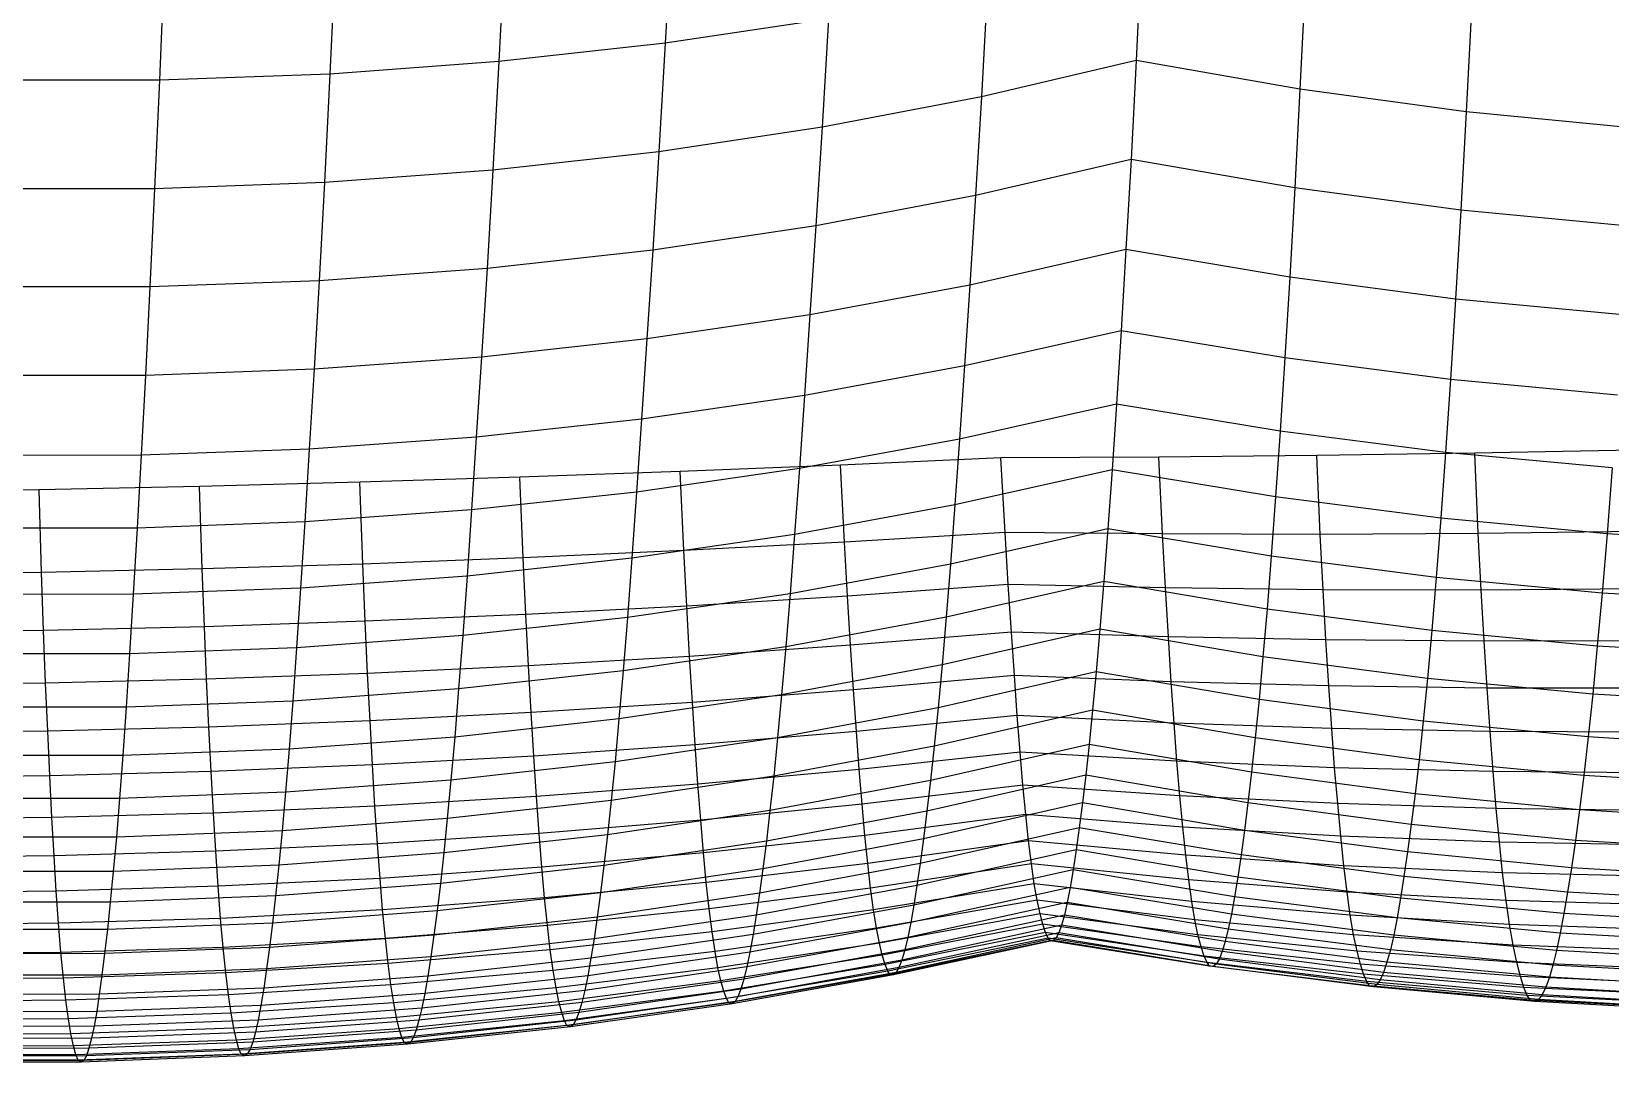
# Model space of a CAD drawing. Extents: x -429 to 429, y -1 to 209.
# Drawn here: x 37.22 to 57.63, y -0.92 to 12.41 of the extents above; entities that cross this region are included whole.
import ezdxf

# ---------------------------------------------------------------- set-up
doc = ezdxf.new("R2010")
doc.units = 0

msp = doc.modelspace()

# ---------------------------------------------------------------- linework, layer by layer
at = {"layer": 'default', "color": 5, "linetype": 'CONTINUOUS'}
for p, q in [((45.494, 13.786, -14.936), (45.411, 12.257, -13.945)), ((43.338, 13.549, -15.445), (43.259, 12.019, -14.43)), ((38.934, 13.312, -16.039), (38.871, 11.78, -15.004)), ((41.148, 13.391, -15.813), (41.075, 11.859, -14.784)), ((51.568, 13.43, -11.727), (51.5, 12.033, -10.869)), ((51.568, 13.43, -11.727), (51.5, 12.033, -10.869)), ((49.576, 12.964, -12.59), (49.499, 11.564, -11.688)), ((53.685, 13.063, -12.208), (53.617, 11.664, -11.306)), ((55.84, 12.772, -12.558), (55.768, 11.372, -11.619)), ((47.52, 12.572, -13.331), (45.411, 12.257, -13.945)), ((47.52, 12.572, -13.331), (47.439, 11.171, -12.391)), ((45.411, 12.257, -13.945), (43.259, 12.019, -14.43)), ((45.411, 12.257, -13.945), (45.33, 10.854, -12.976)), ((41.075, 11.859, -14.784), (38.871, 11.78, -15.004)), ((41.075, 11.859, -14.784), (41.005, 10.456, -13.78)), ((43.259, 12.019, -14.43), (41.075, 11.859, -14.784)), ((43.259, 12.019, -14.43), (43.182, 10.615, -13.44)), ((51.5, 12.033, -10.869), (49.499, 11.564, -11.688)), ((51.5, 12.033, -10.869), (51.433, 10.755, -10.033)), ((51.5, 12.033, -10.869), (51.433, 10.755, -10.033)), ((53.617, 11.664, -11.306), (51.5, 12.033, -10.869)), ((38.871, 11.78, -15.004), (36.657, 11.78, -15.09)), ((38.871, 11.78, -15.004), (38.809, 10.376, -13.995)), ((53.617, 11.664, -11.306), (53.55, 10.39, -10.426)), ((55.768, 11.372, -11.619), (53.617, 11.664, -11.306)), ((49.499, 11.564, -11.688), (47.439, 11.171, -12.391)), ((49.499, 11.564, -11.688), (49.423, 10.289, -10.808)), ((55.768, 11.372, -11.619), (55.698, 10.101, -10.703)), ((57.944, 11.159, -11.807), (55.768, 11.372, -11.619)), ((47.439, 11.171, -12.391), (45.33, 10.854, -12.976)), ((47.439, 11.171, -12.391), (47.359, 9.898, -11.475)), ((45.33, 10.854, -12.976), (43.182, 10.615, -13.44)), ((45.33, 10.854, -12.976), (45.251, 9.583, -12.03)), ((51.433, 10.755, -10.033), (49.423, 10.289, -10.808)), ((51.433, 10.755, -10.033), (51.368, 9.592, -9.229)), ((51.433, 10.755, -10.033), (51.368, 9.592, -9.229)), ((53.55, 10.39, -10.426), (51.433, 10.755, -10.033)), ((41.005, 10.456, -13.78), (38.809, 10.376, -13.995)), ((41.005, 10.456, -13.78), (40.936, 9.187, -12.799)), ((43.182, 10.615, -13.44), (41.005, 10.456, -13.78)), ((43.182, 10.615, -13.44), (43.107, 9.346, -12.472)), ((38.809, 10.376, -13.995), (36.603, 10.376, -14.084)), ((38.809, 10.376, -13.995), (38.747, 9.107, -13.009)), ((49.423, 10.289, -10.808), (47.359, 9.898, -11.475)), ((49.423, 10.289, -10.808), (49.349, 9.132, -9.963)), ((53.55, 10.39, -10.426), (53.485, 9.234, -9.58)), ((55.698, 10.101, -10.703), (53.55, 10.39, -10.426)), ((55.698, 10.101, -10.703), (55.629, 8.951, -9.823)), ((57.868, 9.891, -10.863), (55.698, 10.101, -10.703)), ((47.359, 9.898, -11.475), (45.251, 9.583, -12.03)), ((47.359, 9.898, -11.475), (47.282, 8.746, -10.595)), ((45.251, 9.583, -12.03), (43.107, 9.346, -12.472)), ((45.251, 9.583, -12.03), (45.174, 8.435, -11.123)), ((51.368, 9.592, -9.229), (49.349, 9.132, -9.963)), ((51.368, 9.592, -9.229), (51.306, 8.541, -8.463)), ((51.368, 9.592, -9.229), (51.306, 8.541, -8.463)), ((53.485, 9.234, -9.58), (51.368, 9.592, -9.229)), ((40.936, 9.187, -12.799), (38.747, 9.107, -13.009)), ((40.936, 9.187, -12.799), (40.87, 8.043, -11.859)), ((43.107, 9.346, -12.472), (40.936, 9.187, -12.799)), ((43.107, 9.346, -12.472), (43.034, 8.201, -11.545)), ((53.485, 9.234, -9.58), (53.422, 8.189, -8.778)), ((55.629, 8.951, -9.823), (53.485, 9.234, -9.58)), ((38.747, 9.107, -13.009), (36.55, 9.107, -13.102)), ((38.747, 9.107, -13.009), (38.689, 7.964, -12.065)), ((49.349, 9.132, -9.963), (47.282, 8.746, -10.595)), ((49.349, 9.132, -9.963), (49.28, 8.086, -9.16)), ((55.629, 8.951, -9.823), (55.564, 7.911, -8.99)), ((57.794, 8.745, -9.957), (55.629, 8.951, -9.823)), ((47.282, 8.746, -10.595), (45.174, 8.435, -11.123)), ((47.282, 8.746, -10.595), (47.211, 7.704, -9.761)), ((45.174, 8.435, -11.123), (43.034, 8.201, -11.545)), ((45.174, 8.435, -11.123), (45.104, 7.397, -10.264)), ((51.306, 8.541, -8.463), (49.28, 8.086, -9.16)), ((51.306, 8.541, -8.463), (51.246, 7.594, -7.737)), ((51.306, 8.541, -8.463), (51.246, 7.594, -7.737)), ((53.422, 8.189, -8.778), (51.306, 8.541, -8.463)), ((43.034, 8.201, -11.545), (40.87, 8.043, -11.859)), ((43.034, 8.201, -11.545), (42.967, 7.165, -10.668)), ((53.422, 8.189, -8.778), (53.362, 7.244, -8.019)), ((55.564, 7.911, -8.99), (53.422, 8.189, -8.778)), ((38.689, 7.964, -12.065), (36.5, 7.963, -12.161)), ((38.689, 7.964, -12.065), (38.633, 6.931, -11.173)), ((40.87, 8.043, -11.859), (38.689, 7.964, -12.065)), ((40.87, 8.043, -11.859), (40.808, 7.01, -10.971)), ((49.28, 8.086, -9.16), (47.211, 7.704, -9.761)), ((49.28, 8.086, -9.16), (49.216, 7.141, -8.401)), ((55.564, 7.911, -8.99), (55.5, 6.969, -8.206)), ((57.723, 7.709, -9.101), (55.564, 7.911, -8.99)), ((47.211, 7.704, -9.761), (45.104, 7.397, -10.264)), ((47.211, 7.704, -9.761), (47.145, 6.761, -8.976)), ((51.246, 7.594, -7.737), (49.216, 7.141, -8.401)), ((51.246, 7.594, -7.737), (51.189, 6.744, -7.046)), ((51.246, 7.594, -7.737), (51.189, 6.744, -7.046)), ((53.362, 7.244, -8.019), (51.246, 7.594, -7.737)), ((45.104, 7.397, -10.264), (42.967, 7.165, -10.668)), ((45.104, 7.397, -10.264), (45.039, 6.455, -9.458)), ((42.967, 7.165, -10.668), (40.808, 7.01, -10.971)), ((42.967, 7.165, -10.668), (42.905, 6.224, -9.846)), ((53.362, 7.244, -8.019), (53.303, 6.393, -7.301)), ((55.5, 6.969, -8.206), (53.362, 7.244, -8.019)), ((40.808, 7.01, -10.971), (38.633, 6.931, -11.173)), ((40.808, 7.01, -10.971), (40.75, 6.069, -10.14)), ((49.216, 7.141, -8.401), (47.145, 6.761, -8.976)), ((49.216, 7.141, -8.401), (49.156, 6.289, -7.682)), ((55.88, 6.959, 9.765), (53.834, 6.929, 9.471)), ((55.5, 6.969, -8.206), (55.438, 6.117, -7.464)), ((57.654, 6.769, -8.296), (55.5, 6.969, -8.206)), ((57.928, 6.999, 10.041), (55.88, 6.959, 9.765)), ((55.923, 5.919, 9.374), (55.88, 6.959, 9.765)), ((38.633, 6.931, -11.173), (36.452, 6.929, -11.271)), ((38.633, 6.931, -11.173), (38.582, 5.99, -10.337)), ((47.145, 6.761, -8.976), (45.039, 6.455, -9.458)), ((47.679, 6.805, 8.792), (45.606, 6.722, 8.738)), ((47.145, 6.761, -8.976), (47.084, 5.907, -8.233)), ((49.752, 6.899, 8.827), (47.679, 6.805, 8.792)), ((47.729, 5.81, 8.327), (47.679, 6.805, 8.792)), ((51.189, 6.744, -7.046), (49.156, 6.289, -7.682)), ((51.792, 6.909, 9.158), (49.752, 6.899, 8.827)), ((49.805, 5.935, 8.312), (49.752, 6.899, 8.827)), ((49.805, 5.935, 8.312), (49.752, 6.899, 8.827)), ((51.189, 6.744, -7.046), (51.135, 5.982, -6.387)), ((51.189, 6.744, -7.046), (51.135, 5.982, -6.387)), ((53.303, 6.393, -7.301), (51.189, 6.744, -7.046)), ((53.834, 6.929, 9.471), (51.792, 6.909, 9.158)), ((51.839, 5.914, 8.693), (51.792, 6.909, 9.158)), ((53.878, 5.909, 9.047), (53.834, 6.929, 9.471)), ((57.654, 6.769, -8.296), (57.588, 5.916, -7.537)), ((41.461, 6.584, 8.574), (39.389, 6.529, 8.464)), ((43.533, 6.648, 8.665), (41.461, 6.584, 8.574)), ((41.499, 5.526, 8.206), (41.461, 6.584, 8.574)), ((45.606, 6.722, 8.738), (43.533, 6.648, 8.665)), ((43.576, 5.605, 8.274), (43.533, 6.648, 8.665)), ((45.653, 5.699, 8.315), (45.606, 6.722, 8.738)), ((37.318, 6.485, 8.335), (35.249, 6.451, 8.187)), ((39.389, 6.529, 8.464), (37.318, 6.485, 8.335)), ((37.348, 5.415, 7.984), (37.318, 6.485, 8.335)), ((39.423, 5.463, 8.109), (39.389, 6.529, 8.464)), ((45.039, 6.455, -9.458), (42.905, 6.224, -9.846)), ((45.039, 6.455, -9.458), (44.979, 5.6, -8.696)), ((53.303, 6.393, -7.301), (53.247, 5.629, -6.614)), ((55.438, 6.117, -7.464), (53.303, 6.393, -7.301)), ((42.905, 6.224, -9.846), (40.75, 6.069, -10.14)), ((42.905, 6.224, -9.846), (42.848, 5.369, -9.071)), ((49.156, 6.289, -7.682), (47.084, 5.907, -8.233)), ((49.156, 6.289, -7.682), (49.098, 5.525, -6.995)), ((38.582, 5.99, -10.337), (36.406, 5.988, -10.438)), ((38.582, 5.99, -10.337), (38.533, 5.134, -9.551)), ((40.75, 6.069, -10.14), (38.582, 5.99, -10.337)), ((40.75, 6.069, -10.14), (40.697, 5.213, -9.356)), ((49.805, 5.935, 8.312), (47.729, 5.81, 8.327)), ((51.135, 5.982, -6.387), (49.098, 5.525, -6.995)), ((49.846, 5.26, 7.914), (49.805, 5.935, 8.312)), ((51.839, 5.914, 8.693), (49.805, 5.935, 8.312)), ((49.846, 5.26, 7.914), (49.805, 5.935, 8.312)), ((51.135, 5.982, -6.387), (51.082, 5.298, -5.757)), ((51.135, 5.982, -6.387), (51.082, 5.298, -5.757)), ((53.247, 5.629, -6.614), (51.135, 5.982, -6.387)), ((55.438, 6.117, -7.464), (55.378, 5.352, -6.755)), ((57.588, 5.916, -7.537), (55.438, 6.117, -7.464)), ((57.971, 5.945, 9.673), (55.923, 5.919, 9.374)), ((47.084, 5.907, -8.233), (44.979, 5.6, -8.696)), ((47.729, 5.81, 8.327), (45.653, 5.699, 8.315)), ((47.084, 5.907, -8.233), (47.025, 5.141, -7.523)), ((47.768, 5.112, 7.951), (47.729, 5.81, 8.327)), ((53.878, 5.909, 9.047), (51.839, 5.914, 8.693)), ((51.877, 5.217, 8.317), (51.839, 5.914, 8.693)), ((55.923, 5.919, 9.374), (53.878, 5.909, 9.047)), ((53.916, 5.193, 8.689), (53.878, 5.909, 9.047)), ((55.96, 5.189, 9.03), (55.923, 5.919, 9.374)), ((57.588, 5.916, -7.537), (57.524, 5.15, -6.81)), ((59.746, 5.791, -7.518), (57.588, 5.916, -7.537)), ((41.499, 5.526, 8.206), (39.423, 5.463, 8.109)), ((43.576, 5.605, 8.274), (41.499, 5.526, 8.206)), ((41.53, 4.785, 7.871), (41.499, 5.526, 8.206)), ((44.979, 5.6, -8.696), (42.848, 5.369, -9.071)), ((45.653, 5.699, 8.315), (43.576, 5.605, 8.274)), ((43.61, 4.874, 7.93), (43.576, 5.605, 8.274)), ((44.979, 5.6, -8.696), (44.921, 4.833, -7.968)), ((45.69, 4.983, 7.956), (45.653, 5.699, 8.315)), ((49.098, 5.525, -6.995), (47.025, 5.141, -7.523)), ((49.098, 5.525, -6.995), (49.043, 4.839, -6.338)), ((53.247, 5.629, -6.614), (53.192, 4.944, -5.958)), ((55.378, 5.352, -6.755), (53.247, 5.629, -6.614)), ((37.348, 5.415, 7.984), (35.275, 5.383, 7.832)), ((39.423, 5.463, 8.109), (37.348, 5.415, 7.984)), ((37.374, 4.665, 7.657), (37.348, 5.415, 7.984)), ((39.452, 4.715, 7.78), (39.423, 5.463, 8.109)), ((42.848, 5.369, -9.071), (40.697, 5.213, -9.356)), ((42.848, 5.369, -9.071), (42.792, 4.6, -8.329)), ((55.378, 5.352, -6.755), (55.321, 4.666, -6.077)), ((57.524, 5.15, -6.81), (55.378, 5.352, -6.755)), ((38.533, 5.134, -9.551), (36.362, 5.132, -9.654)), ((38.533, 5.134, -9.551), (38.486, 4.365, -8.797)), ((40.697, 5.213, -9.356), (38.533, 5.134, -9.551)), ((40.697, 5.213, -9.356), (40.645, 4.444, -8.606)), ((47.025, 5.141, -7.523), (44.921, 4.833, -7.968)), ((47.768, 5.112, 7.951), (45.69, 4.983, 7.956)), ((47.025, 5.141, -7.523), (46.969, 4.454, -6.843)), ((49.846, 5.26, 7.914), (47.768, 5.112, 7.951)), ((47.807, 4.478, 7.572), (47.768, 5.112, 7.951)), ((51.082, 5.298, -5.757), (49.043, 4.839, -6.338)), ((49.886, 4.647, 7.518), (49.846, 5.26, 7.914)), ((51.877, 5.217, 8.317), (49.846, 5.26, 7.914)), ((49.886, 4.647, 7.518), (49.846, 5.26, 7.914)), ((51.082, 5.298, -5.757), (51.032, 4.683, -5.154)), ((51.082, 5.298, -5.757), (51.032, 4.683, -5.154)), ((53.192, 4.944, -5.958), (51.082, 5.298, -5.757)), ((53.916, 5.193, 8.689), (51.877, 5.217, 8.317)), ((51.916, 4.583, 7.938), (51.877, 5.217, 8.317)), ((55.96, 5.189, 9.03), (53.916, 5.193, 8.689)), ((53.954, 4.544, 8.324), (53.916, 5.193, 8.689)), ((58.01, 5.205, 9.34), (55.96, 5.189, 9.03)), ((55.998, 4.527, 8.675), (55.96, 5.189, 9.03)), ((57.524, 5.15, -6.81), (57.462, 4.464, -6.115)), ((59.678, 5.025, -6.779), (57.524, 5.15, -6.81)), ((45.69, 4.983, 7.956), (43.61, 4.874, 7.93)), ((45.726, 4.332, 7.59), (45.69, 4.983, 7.956)), ((53.192, 4.944, -5.958), (53.139, 4.327, -5.33)), ((55.321, 4.666, -6.077), (53.192, 4.944, -5.958)), ((39.452, 4.715, 7.78), (37.374, 4.665, 7.657)), ((41.53, 4.785, 7.871), (39.452, 4.715, 7.78)), ((39.481, 4.036, 7.436), (39.452, 4.715, 7.78)), ((43.61, 4.874, 7.93), (41.53, 4.785, 7.871)), ((41.562, 4.112, 7.522), (41.53, 4.785, 7.871)), ((44.921, 4.833, -7.968), (42.792, 4.6, -8.329)), ((43.645, 4.21, 7.574), (43.61, 4.874, 7.93)), ((44.921, 4.833, -7.968), (44.866, 4.145, -7.271)), ((49.043, 4.839, -6.338), (46.969, 4.454, -6.843)), ((49.043, 4.839, -6.338), (48.99, 4.222, -5.711)), ((37.374, 4.665, 7.657), (35.298, 4.635, 7.502)), ((37.4, 3.985, 7.314), (37.374, 4.665, 7.657)), ((42.792, 4.6, -8.329), (40.645, 4.444, -8.606)), ((42.792, 4.6, -8.329), (42.739, 3.912, -7.619)), ((49.886, 4.647, 7.518), (47.807, 4.478, 7.572)), ((51.032, 4.683, -5.154), (48.99, 4.222, -5.711)), ((49.925, 4.084, 7.13), (49.886, 4.647, 7.518)), ((51.916, 4.583, 7.938), (49.886, 4.647, 7.518)), ((49.925, 4.084, 7.13), (49.886, 4.647, 7.518)), ((51.032, 4.683, -5.154), (50.983, 4.132, -4.576)), ((51.032, 4.683, -5.154), (50.983, 4.132, -4.576)), ((53.139, 4.327, -5.33), (51.032, 4.683, -5.154)), ((53.954, 4.544, 8.324), (51.916, 4.583, 7.938)), ((51.953, 4.004, 7.562), (51.916, 4.583, 7.938)), ((55.998, 4.527, 8.675), (53.954, 4.544, 8.324)), ((53.991, 3.95, 7.958), (53.954, 4.544, 8.324)), ((55.321, 4.666, -6.077), (55.265, 4.047, -5.43)), ((57.462, 4.464, -6.115), (55.321, 4.666, -6.077)), ((58.05, 4.534, 8.993), (55.998, 4.527, 8.675)), ((56.037, 3.923, 8.318), (55.998, 4.527, 8.675)), ((38.486, 4.365, -8.797), (36.32, 4.363, -8.903)), ((38.486, 4.365, -8.797), (38.44, 3.676, -8.076)), ((40.645, 4.444, -8.606), (38.486, 4.365, -8.797)), ((40.645, 4.444, -8.606), (40.596, 3.755, -7.888)), ((45.726, 4.332, 7.59), (43.645, 4.21, 7.574)), ((46.969, 4.454, -6.843), (44.866, 4.145, -7.271)), ((47.807, 4.478, 7.572), (45.726, 4.332, 7.59)), ((45.763, 3.738, 7.224), (45.726, 4.332, 7.59)), ((46.969, 4.454, -6.843), (46.915, 3.835, -6.195)), ((47.845, 3.898, 7.196), (47.807, 4.478, 7.572)), ((53.139, 4.327, -5.33), (53.089, 3.775, -4.726)), ((55.265, 4.047, -5.43), (53.139, 4.327, -5.33)), ((57.462, 4.464, -6.115), (57.402, 3.844, -5.452)), ((59.611, 4.338, -6.072), (57.462, 4.464, -6.115)), ((41.562, 4.112, 7.522), (39.481, 4.036, 7.436)), ((43.645, 4.21, 7.574), (41.562, 4.112, 7.522)), ((41.594, 3.498, 7.17), (41.562, 4.112, 7.522)), ((44.866, 4.145, -7.271), (42.739, 3.912, -7.619)), ((43.679, 3.605, 7.216), (43.645, 4.21, 7.574)), ((44.866, 4.145, -7.271), (44.813, 3.524, -6.606)), ((48.99, 4.222, -5.711), (46.915, 3.835, -6.195)), ((49.925, 4.084, 7.13), (47.845, 3.898, 7.196)), ((48.99, 4.222, -5.711), (48.939, 3.669, -5.106)), ((50.983, 4.132, -4.576), (48.939, 3.669, -5.106)), ((49.962, 3.566, 6.752), (49.925, 4.084, 7.13)), ((51.953, 4.004, 7.562), (49.925, 4.084, 7.13)), ((49.962, 3.566, 6.752), (49.925, 4.084, 7.13)), ((50.983, 4.132, -4.576), (50.936, 3.637, -4.02)), ((50.983, 4.132, -4.576), (50.936, 3.637, -4.02)), ((53.089, 3.775, -4.726), (50.983, 4.132, -4.576)), ((37.4, 3.985, 7.314), (35.322, 3.956, 7.157)), ((39.481, 4.036, 7.436), (37.4, 3.985, 7.314)), ((37.427, 3.365, 6.965), (37.4, 3.985, 7.314)), ((39.51, 3.418, 7.086), (39.481, 4.036, 7.436)), ((42.739, 3.912, -7.619), (40.596, 3.755, -7.888)), ((42.739, 3.912, -7.619), (42.689, 3.289, -6.942)), ((47.845, 3.898, 7.196), (45.763, 3.738, 7.224)), ((47.882, 3.362, 6.827), (47.845, 3.898, 7.196)), ((53.991, 3.95, 7.958), (51.953, 4.004, 7.562)), ((51.99, 3.469, 7.194), (51.953, 4.004, 7.562)), ((56.037, 3.923, 8.318), (53.991, 3.95, 7.958)), ((54.029, 3.401, 7.598), (53.991, 3.95, 7.958)), ((55.265, 4.047, -5.43), (55.211, 3.494, -4.805)), ((57.402, 3.844, -5.452), (55.265, 4.047, -5.43)), ((58.09, 3.923, 8.642), (56.037, 3.923, 8.318)), ((56.075, 3.363, 7.965), (56.037, 3.923, 8.318)), ((38.44, 3.676, -8.076), (36.279, 3.673, -8.184)), ((38.44, 3.676, -8.076), (38.397, 3.052, -7.389)), ((40.596, 3.755, -7.888), (38.44, 3.676, -8.076)), ((40.596, 3.755, -7.888), (40.549, 3.132, -7.204)), ((45.763, 3.738, 7.224), (43.679, 3.605, 7.216)), ((46.915, 3.835, -6.195), (44.813, 3.524, -6.606)), ((45.798, 3.188, 6.864), (45.763, 3.738, 7.224)), ((46.915, 3.835, -6.195), (46.864, 3.281, -5.569)), ((53.089, 3.775, -4.726), (53.039, 3.279, -4.144)), ((55.211, 3.494, -4.805), (53.089, 3.775, -4.726)), ((57.402, 3.844, -5.452), (57.344, 3.29, -4.811)), ((59.547, 3.717, -5.399), (57.402, 3.844, -5.452)), ((41.594, 3.498, 7.17), (39.51, 3.418, 7.086)), ((43.679, 3.605, 7.216), (41.594, 3.498, 7.17)), ((41.626, 2.929, 6.819), (41.594, 3.498, 7.17)), ((44.813, 3.524, -6.606), (42.689, 3.289, -6.942)), ((43.712, 3.044, 6.861), (43.679, 3.605, 7.216)), ((44.813, 3.524, -6.606), (44.762, 2.969, -5.963)), ((48.939, 3.669, -5.106), (46.864, 3.281, -5.569)), ((49.962, 3.566, 6.752), (47.882, 3.362, 6.827)), ((48.939, 3.669, -5.106), (48.889, 3.173, -4.524)), ((50.936, 3.637, -4.02), (48.889, 3.173, -4.524)), ((49.999, 3.095, 6.378), (49.962, 3.566, 6.752)), ((51.99, 3.469, 7.194), (49.962, 3.566, 6.752)), ((49.999, 3.095, 6.378), (49.962, 3.566, 6.752)), ((50.936, 3.637, -4.02), (50.891, 3.193, -3.483)), ((50.936, 3.637, -4.02), (50.891, 3.193, -3.483)), ((53.039, 3.279, -4.144), (50.936, 3.637, -4.02)), ((55.211, 3.494, -4.805), (55.158, 2.997, -4.202)), ((57.344, 3.29, -4.811), (55.211, 3.494, -4.805)), ((37.427, 3.365, 6.965), (35.346, 3.338, 6.807)), ((39.51, 3.418, 7.086), (37.427, 3.365, 6.965)), ((37.453, 2.788, 6.618), (37.427, 3.365, 6.965)), ((39.539, 2.844, 6.738), (39.51, 3.418, 7.086)), ((42.689, 3.289, -6.942), (40.549, 3.132, -7.204)), ((42.689, 3.289, -6.942), (42.64, 2.734, -6.287)), ((46.864, 3.281, -5.569), (44.762, 2.969, -5.963)), ((47.882, 3.362, 6.827), (45.798, 3.188, 6.864)), ((46.864, 3.281, -5.569), (46.813, 2.784, -4.964)), ((47.919, 2.871, 6.458), (47.882, 3.362, 6.827)), ((54.029, 3.401, 7.598), (51.99, 3.469, 7.194)), ((52.027, 2.977, 6.825), (51.99, 3.469, 7.194)), ((53.039, 3.279, -4.144), (52.991, 2.836, -3.583)), ((55.158, 2.997, -4.202), (53.039, 3.279, -4.144)), ((56.075, 3.363, 7.965), (54.029, 3.401, 7.598)), ((54.066, 2.893, 7.233), (54.029, 3.401, 7.598)), ((58.129, 3.354, 8.293), (56.075, 3.363, 7.965)), ((56.114, 2.843, 7.603), (56.075, 3.363, 7.965)), ((57.344, 3.29, -4.811), (57.288, 2.793, -4.192)), ((59.485, 3.163, -4.746), (57.344, 3.29, -4.811)), ((40.549, 3.132, -7.204), (38.397, 3.052, -7.389)), ((40.549, 3.132, -7.204), (40.503, 2.576, -6.541)), ((45.798, 3.188, 6.864), (43.712, 3.044, 6.861)), ((45.834, 2.68, 6.498), (45.798, 3.188, 6.864)), ((48.889, 3.173, -4.524), (46.813, 2.784, -4.964)), ((49.999, 3.095, 6.378), (47.919, 2.871, 6.458)), ((50.891, 3.193, -3.483), (48.842, 2.729, -3.962)), ((48.889, 3.173, -4.524), (48.842, 2.729, -3.962)), ((50.036, 2.669, 6.002), (49.999, 3.095, 6.378)), ((52.027, 2.977, 6.825), (49.999, 3.095, 6.378)), ((50.036, 2.669, 6.002), (49.999, 3.095, 6.378)), ((50.891, 3.193, -3.483), (50.847, 2.795, -2.966)), ((50.891, 3.193, -3.483), (50.847, 2.795, -2.966)), ((52.991, 2.836, -3.583), (50.891, 3.193, -3.483)), ((38.397, 3.052, -7.389), (36.239, 3.05, -7.499)), ((38.397, 3.052, -7.389), (38.355, 2.496, -6.723)), ((41.626, 2.929, 6.819), (39.539, 2.844, 6.738)), ((43.712, 3.044, 6.861), (41.626, 2.929, 6.819)), ((41.658, 2.398, 6.458), (41.626, 2.929, 6.819)), ((44.762, 2.969, -5.963), (42.64, 2.734, -6.287)), ((43.746, 2.522, 6.498), (43.712, 3.044, 6.861)), ((44.762, 2.969, -5.963), (44.713, 2.471, -5.341)), ((47.919, 2.871, 6.458), (45.834, 2.68, 6.498)), ((47.955, 2.424, 6.082), (47.919, 2.871, 6.458)), ((54.066, 2.893, 7.233), (52.027, 2.977, 6.825)), ((52.065, 2.531, 6.449), (52.027, 2.977, 6.825)), ((56.114, 2.843, 7.603), (54.066, 2.893, 7.233)), ((54.105, 2.429, 6.858), (54.066, 2.893, 7.233)), ((55.158, 2.997, -4.202), (55.107, 2.554, -3.62)), ((57.288, 2.793, -4.192), (55.158, 2.997, -4.202)), ((37.453, 2.788, 6.618), (35.37, 2.763, 6.458)), ((39.539, 2.844, 6.738), (37.453, 2.788, 6.618)), ((37.481, 2.25, 6.258), (37.453, 2.788, 6.618)), ((39.568, 2.307, 6.378), (39.539, 2.844, 6.738)), ((42.64, 2.734, -6.287), (40.503, 2.576, -6.541)), ((42.64, 2.734, -6.287), (42.593, 2.235, -5.653)), ((45.834, 2.68, 6.498), (43.746, 2.522, 6.498)), ((46.813, 2.784, -4.964), (44.713, 2.471, -5.341)), ((45.87, 2.215, 6.122), (45.834, 2.68, 6.498)), ((46.813, 2.784, -4.964), (46.765, 2.339, -4.382)), ((48.842, 2.729, -3.962), (46.765, 2.339, -4.382)), ((50.036, 2.669, 6.002), (47.955, 2.424, 6.082)), ((50.847, 2.795, -2.966), (48.795, 2.331, -3.42)), ((48.842, 2.729, -3.962), (48.795, 2.331, -3.42)), ((50.073, 2.287, 5.625), (50.036, 2.669, 6.002)), ((52.065, 2.531, 6.449), (50.036, 2.669, 6.002)), ((50.073, 2.287, 5.625), (50.036, 2.669, 6.002)), ((50.847, 2.795, -2.966), (50.804, 2.438, -2.466)), ((50.847, 2.795, -2.966), (50.804, 2.438, -2.466)), ((52.945, 2.438, -3.042), (50.847, 2.795, -2.966)), ((52.991, 2.836, -3.583), (52.945, 2.438, -3.042)), ((55.107, 2.554, -3.62), (52.991, 2.836, -3.583)), ((58.17, 2.825, 7.933), (56.114, 2.843, 7.603)), ((56.154, 2.365, 7.228), (56.114, 2.843, 7.603)), ((57.288, 2.793, -4.192), (57.233, 2.349, -3.595)), ((59.424, 2.666, -4.115), (57.288, 2.793, -4.192)), ((38.355, 2.496, -6.723), (36.201, 2.494, -6.835)), ((38.355, 2.496, -6.723), (38.314, 1.997, -6.079)), ((40.503, 2.576, -6.541), (38.355, 2.496, -6.723)), ((40.503, 2.576, -6.541), (40.458, 2.077, -5.899)), ((43.746, 2.522, 6.498), (41.658, 2.398, 6.458)), ((44.713, 2.471, -5.341), (42.593, 2.235, -5.653)), ((43.781, 2.044, 6.122), (43.746, 2.522, 6.498)), ((44.713, 2.471, -5.341), (44.665, 2.027, -4.742)), ((54.105, 2.429, 6.858), (52.065, 2.531, 6.449)), ((52.103, 2.126, 6.069), (52.065, 2.531, 6.449)), ((55.107, 2.554, -3.62), (55.057, 2.158, -3.06)), ((57.233, 2.349, -3.595), (55.107, 2.554, -3.62)), ((37.481, 2.25, 6.258), (35.395, 2.226, 6.098)), ((39.568, 2.307, 6.378), (37.481, 2.25, 6.258)), ((37.508, 1.753, 5.881), (37.481, 2.25, 6.258)), ((41.658, 2.398, 6.458), (39.568, 2.307, 6.378)), ((39.599, 1.813, 6.002), (39.568, 2.307, 6.378)), ((41.69, 1.91, 6.082), (41.658, 2.398, 6.458)), ((46.765, 2.339, -4.382), (44.665, 2.027, -4.742)), ((47.955, 2.424, 6.082), (45.87, 2.215, 6.122)), ((46.765, 2.339, -4.382), (46.718, 1.943, -3.82)), ((48.795, 2.331, -3.42), (46.718, 1.943, -3.82)), ((47.992, 2.019, 5.701), (47.955, 2.424, 6.082)), ((50.073, 2.287, 5.625), (47.992, 2.019, 5.701)), ((50.804, 2.438, -2.466), (48.75, 1.975, -2.898)), ((48.795, 2.331, -3.42), (48.75, 1.975, -2.898)), ((50.109, 1.947, 5.244), (50.073, 2.287, 5.625)), ((52.103, 2.126, 6.069), (50.073, 2.287, 5.625)), ((50.109, 1.947, 5.244), (50.073, 2.287, 5.625)), ((50.804, 2.438, -2.466), (50.762, 2.117, -1.985)), ((50.804, 2.438, -2.466), (50.762, 2.117, -1.985)), ((52.9, 2.083, -2.52), (50.804, 2.438, -2.466)), ((52.945, 2.438, -3.042), (52.9, 2.083, -2.52)), ((55.057, 2.158, -3.06), (52.945, 2.438, -3.042)), ((56.154, 2.365, 7.228), (54.105, 2.429, 6.858)), ((54.144, 2.007, 6.475), (54.105, 2.429, 6.858)), ((58.213, 2.338, 7.559), (56.154, 2.365, 7.228)), ((56.196, 1.929, 6.843), (56.154, 2.365, 7.228)), ((57.233, 2.349, -3.595), (57.18, 1.954, -3.02)), ((59.365, 2.222, -3.507), (57.233, 2.349, -3.595)), ((40.458, 2.077, -5.899), (38.314, 1.997, -6.079)), ((40.458, 2.077, -5.899), (40.415, 1.633, -5.281)), ((42.593, 2.235, -5.653), (40.458, 2.077, -5.899)), ((43.781, 2.044, 6.122), (41.69, 1.91, 6.082)), ((42.593, 2.235, -5.653), (42.547, 1.791, -5.042)), ((45.87, 2.215, 6.122), (43.781, 2.044, 6.122)), ((43.815, 1.607, 5.736), (43.781, 2.044, 6.122)), ((45.906, 1.793, 5.738), (45.87, 2.215, 6.122)), ((50.762, 2.117, -1.985), (48.707, 1.657, -2.394)), ((50.762, 2.117, -1.985), (50.722, 1.83, -1.519)), ((50.762, 2.117, -1.985), (50.722, 1.83, -1.519)), ((52.856, 1.765, -2.016), (50.762, 2.117, -1.985)), ((54.144, 2.007, 6.475), (52.103, 2.126, 6.069)), ((52.141, 1.763, 5.681), (52.103, 2.126, 6.069)), ((52.9, 2.083, -2.52), (52.856, 1.765, -2.016)), ((55.009, 1.804, -2.519), (52.9, 2.083, -2.52)), ((55.057, 2.158, -3.06), (55.009, 1.804, -2.519)), ((57.18, 1.954, -3.02), (55.057, 2.158, -3.06)), ((38.314, 1.997, -6.079), (36.164, 1.995, -6.193)), ((38.314, 1.997, -6.079), (38.274, 1.552, -5.458)), ((41.69, 1.91, 6.082), (39.599, 1.813, 6.002)), ((41.723, 1.463, 5.694), (41.69, 1.91, 6.082)), ((44.665, 2.027, -4.742), (42.547, 1.791, -5.042)), ((44.665, 2.027, -4.742), (44.619, 1.63, -4.165)), ((46.718, 1.943, -3.82), (44.619, 1.63, -4.165)), ((47.992, 2.019, 5.701), (45.906, 1.793, 5.738)), ((48.75, 1.975, -2.898), (46.673, 1.588, -3.279)), ((46.718, 1.943, -3.82), (46.673, 1.588, -3.279)), ((48.029, 1.656, 5.313), (47.992, 2.019, 5.701)), ((50.109, 1.947, 5.244), (48.029, 1.656, 5.313)), ((48.75, 1.975, -2.898), (48.707, 1.657, -2.394)), ((50.146, 1.649, 4.859), (50.109, 1.947, 5.244)), ((52.141, 1.763, 5.681), (50.109, 1.947, 5.244)), ((50.146, 1.649, 4.859), (50.109, 1.947, 5.244)), ((56.196, 1.929, 6.843), (54.144, 2.007, 6.475)), ((54.184, 1.625, 6.081), (54.144, 2.007, 6.475)), ((58.256, 1.893, 7.173), (56.196, 1.929, 6.843)), ((56.238, 1.533, 6.444), (56.196, 1.929, 6.843)), ((57.18, 1.954, -3.02), (57.128, 1.601, -2.465)), ((59.308, 1.827, -2.922), (57.18, 1.954, -3.02)), ((37.508, 1.753, 5.881), (35.421, 1.731, 5.721)), ((39.599, 1.813, 6.002), (37.508, 1.753, 5.881)), ((37.537, 1.298, 5.491), (37.508, 1.753, 5.881)), ((39.63, 1.36, 5.612), (39.599, 1.813, 6.002)), ((42.547, 1.791, -5.042), (40.415, 1.633, -5.281)), ((42.547, 1.791, -5.042), (42.503, 1.395, -4.454)), ((45.906, 1.793, 5.738), (43.815, 1.607, 5.736)), ((45.942, 1.41, 5.343), (45.906, 1.793, 5.738)), ((48.029, 1.656, 5.313), (45.942, 1.41, 5.343)), ((48.707, 1.657, -2.394), (46.629, 1.271, -2.757)), ((48.066, 1.334, 4.914), (48.029, 1.656, 5.313)), ((50.146, 1.649, 4.859), (48.066, 1.334, 4.914)), ((50.722, 1.83, -1.519), (48.665, 1.372, -1.907)), ((48.707, 1.657, -2.394), (48.665, 1.372, -1.907)), ((50.183, 1.394, 4.469), (50.146, 1.649, 4.859)), ((52.18, 1.442, 5.283), (50.146, 1.649, 4.859)), ((50.183, 1.394, 4.469), (50.146, 1.649, 4.859)), ((50.722, 1.83, -1.519), (50.683, 1.572, -1.069)), ((50.722, 1.83, -1.519), (50.683, 1.572, -1.069)), ((52.813, 1.48, -1.53), (50.722, 1.83, -1.519)), ((54.184, 1.625, 6.081), (52.141, 1.763, 5.681)), ((52.18, 1.442, 5.283), (52.141, 1.763, 5.681)), ((52.856, 1.765, -2.016), (52.813, 1.48, -1.53)), ((54.962, 1.487, -1.998), (52.856, 1.765, -2.016)), ((55.009, 1.804, -2.519), (54.962, 1.487, -1.998)), ((57.128, 1.601, -2.465), (55.009, 1.804, -2.519)), ((38.274, 1.552, -5.458), (36.128, 1.55, -5.574)), ((38.274, 1.552, -5.458), (38.235, 1.157, -4.86)), ((40.415, 1.633, -5.281), (38.274, 1.552, -5.458)), ((41.723, 1.463, 5.694), (39.63, 1.36, 5.612)), ((40.415, 1.633, -5.281), (40.373, 1.237, -4.686)), ((43.815, 1.607, 5.736), (41.723, 1.463, 5.694)), ((41.757, 1.055, 5.289), (41.723, 1.463, 5.694)), ((44.619, 1.63, -4.165), (42.503, 1.395, -4.454)), ((43.851, 1.21, 5.335), (43.815, 1.607, 5.736)), ((44.619, 1.63, -4.165), (44.575, 1.277, -3.609)), ((46.673, 1.588, -3.279), (44.575, 1.277, -3.609)), ((46.673, 1.588, -3.279), (46.629, 1.271, -2.757)), ((50.683, 1.572, -1.069), (48.625, 1.117, -1.435)), ((50.683, 1.572, -1.069), (50.645, 1.346, -0.632)), ((50.683, 1.572, -1.069), (50.645, 1.346, -0.632)), ((52.772, 1.226, -1.058), (50.683, 1.572, -1.069)), ((54.226, 1.285, 5.673), (52.18, 1.442, 5.283)), ((52.219, 1.164, 4.876), (52.18, 1.442, 5.283)), ((52.813, 1.48, -1.53), (52.772, 1.226, -1.058)), ((54.917, 1.206, -1.494), (52.813, 1.48, -1.53)), ((56.238, 1.533, 6.444), (54.184, 1.625, 6.081)), ((54.226, 1.285, 5.673), (54.184, 1.625, 6.081)), ((54.962, 1.487, -1.998), (54.917, 1.206, -1.494)), ((57.078, 1.286, -1.93), (54.962, 1.487, -1.998)), ((58.301, 1.486, 6.771), (56.238, 1.533, 6.444)), ((56.282, 1.177, 6.028), (56.238, 1.533, 6.444)), ((57.128, 1.601, -2.465), (57.078, 1.286, -1.93)), ((59.253, 1.475, -2.357), (57.128, 1.601, -2.465)), ((37.537, 1.298, 5.491), (35.447, 1.278, 5.331)), ((39.63, 1.36, 5.612), (37.537, 1.298, 5.491)), ((37.567, 0.882, 5.084), (37.537, 1.298, 5.491)), ((40.373, 1.237, -4.686), (38.235, 1.157, -4.86)), ((39.662, 0.945, 5.206), (39.63, 1.36, 5.612)), ((40.373, 1.237, -4.686), (40.333, 0.885, -4.112)), ((42.503, 1.395, -4.454), (40.373, 1.237, -4.686)), ((42.503, 1.395, -4.454), (42.46, 1.042, -3.886)), ((44.575, 1.277, -3.609), (42.46, 1.042, -3.886)), ((45.942, 1.41, 5.343), (43.851, 1.21, 5.335)), ((44.575, 1.277, -3.609), (44.532, 0.961, -3.072)), ((46.629, 1.271, -2.757), (44.532, 0.961, -3.072)), ((45.979, 1.069, 4.934), (45.942, 1.41, 5.343)), ((48.066, 1.334, 4.914), (45.979, 1.069, 4.934)), ((48.665, 1.372, -1.907), (46.587, 0.989, -2.252)), ((46.629, 1.271, -2.757), (46.587, 0.989, -2.252)), ((48.104, 1.056, 4.507), (48.066, 1.334, 4.914)), ((50.183, 1.394, 4.469), (48.104, 1.056, 4.507)), ((50.645, 1.346, -0.632), (48.585, 0.891, -0.974)), ((48.665, 1.372, -1.907), (48.625, 1.117, -1.435)), ((50.22, 1.181, 4.077), (50.183, 1.394, 4.469)), ((52.219, 1.164, 4.876), (50.183, 1.394, 4.469)), ((50.22, 1.181, 4.077), (50.183, 1.394, 4.469)), ((50.645, 1.346, -0.632), (50.608, 1.151, -0.207)), ((50.645, 1.346, -0.632), (50.608, 1.151, -0.207)), ((52.731, 1, -0.598), (50.645, 1.346, -0.632)), ((52.772, 1.226, -1.058), (52.731, 1, -0.598)), ((54.873, 0.953, -1.005), (52.772, 1.226, -1.058)), ((56.282, 1.177, 6.028), (54.226, 1.285, 5.673)), ((54.268, 0.987, 5.253), (54.226, 1.285, 5.673)), ((57.078, 1.286, -1.93), (57.03, 1.007, -1.413)), ((59.199, 1.162, -1.812), (57.078, 1.286, -1.93)), ((38.235, 1.157, -4.86), (36.093, 1.154, -4.977)), ((38.235, 1.157, -4.86), (38.198, 0.804, -4.284)), ((41.757, 1.055, 5.289), (39.662, 0.945, 5.206)), ((42.46, 1.042, -3.886), (40.333, 0.885, -4.112)), ((43.851, 1.21, 5.335), (41.757, 1.055, 5.289)), ((41.792, 0.687, 4.866), (41.757, 1.055, 5.289)), ((42.46, 1.042, -3.886), (42.419, 0.728, -3.339)), ((43.887, 0.853, 4.918), (43.851, 1.21, 5.335)), ((45.979, 1.069, 4.934), (43.887, 0.853, 4.918)), ((46.017, 0.771, 4.513), (45.979, 1.069, 4.934)), ((48.104, 1.056, 4.507), (46.017, 0.771, 4.513)), ((48.625, 1.117, -1.435), (46.546, 0.737, -1.761)), ((48.142, 0.82, 4.095), (48.104, 1.056, 4.507)), ((50.22, 1.181, 4.077), (48.142, 0.82, 4.095)), ((50.608, 1.151, -0.207), (48.546, 0.698, -0.521)), ((48.625, 1.117, -1.435), (48.585, 0.891, -0.974)), ((50.257, 1.006, 3.684), (50.22, 1.181, 4.077)), ((52.259, 0.929, 4.464), (50.22, 1.181, 4.077)), ((50.257, 1.006, 3.684), (50.22, 1.181, 4.077)), ((50.608, 1.151, -0.207), (50.571, 0.988, 0.209)), ((50.608, 1.151, -0.207), (50.571, 0.988, 0.209)), ((52.691, 0.807, -0.145), (50.608, 1.151, -0.207)), ((54.268, 0.987, 5.253), (52.219, 1.164, 4.876)), ((52.259, 0.929, 4.464), (52.219, 1.164, 4.876)), ((54.917, 1.206, -1.494), (54.873, 0.953, -1.005)), ((57.03, 1.007, -1.413), (54.917, 1.206, -1.494)), ((58.347, 1.119, 6.349), (56.282, 1.177, 6.028)), ((56.328, 0.865, 5.598), (56.282, 1.177, 6.028)), ((37.567, 0.882, 5.084), (35.474, 0.864, 4.924)), ((39.662, 0.945, 5.206), (37.567, 0.882, 5.084)), ((37.598, 0.505, 4.655), (37.567, 0.882, 5.084)), ((40.333, 0.885, -4.112), (38.198, 0.804, -4.284)), ((39.695, 0.571, 4.778), (39.662, 0.945, 5.206)), ((40.333, 0.885, -4.112), (40.294, 0.571, -3.558)), ((43.887, 0.853, 4.918), (41.792, 0.687, 4.866)), ((44.532, 0.961, -3.072), (42.419, 0.728, -3.339)), ((43.924, 0.54, 4.486), (43.887, 0.853, 4.918)), ((46.587, 0.989, -2.252), (44.49, 0.681, -2.553)), ((44.532, 0.961, -3.072), (44.49, 0.681, -2.553)), ((48.142, 0.82, 4.095), (46.055, 0.518, 4.083)), ((48.585, 0.891, -0.974), (46.506, 0.511, -1.281)), ((46.587, 0.989, -2.252), (46.546, 0.737, -1.761)), ((48.179, 0.626, 3.679), (48.142, 0.82, 4.095)), ((50.257, 1.006, 3.684), (48.179, 0.626, 3.679)), ((50.293, 0.869, 3.293), (48.217, 0.471, 3.265)), ((50.535, 0.857, 0.616), (48.47, 0.407, 0.36)), ((50.571, 0.988, 0.209), (48.508, 0.538, -0.077)), ((48.585, 0.891, -0.974), (48.546, 0.698, -0.521)), ((50.293, 0.869, 3.293), (50.257, 1.006, 3.684)), ((52.299, 0.735, 4.049), (50.257, 1.006, 3.684)), ((50.293, 0.869, 3.293), (50.257, 1.006, 3.684)), ((50.329, 0.763, 2.906), (50.293, 0.869, 3.293)), ((52.339, 0.58, 3.635), (50.293, 0.869, 3.293)), ((50.329, 0.763, 2.906), (50.293, 0.869, 3.293)), ((50.535, 0.857, 0.616), (50.5, 0.759, 1.014)), ((50.535, 0.857, 0.616), (50.5, 0.759, 1.014)), ((50.571, 0.988, 0.209), (50.535, 0.857, 0.616)), ((50.571, 0.988, 0.209), (50.535, 0.857, 0.616)), ((52.612, 0.516, 0.735), (50.535, 0.857, 0.616)), ((52.651, 0.646, 0.298), (50.571, 0.988, 0.209)), ((54.311, 0.734, 4.824), (52.259, 0.929, 4.464)), ((52.299, 0.735, 4.049), (52.259, 0.929, 4.464)), ((52.731, 1, -0.598), (52.691, 0.807, -0.145)), ((54.829, 0.728, -0.525), (52.731, 1, -0.598)), ((56.328, 0.865, 5.598), (54.268, 0.987, 5.253)), ((54.311, 0.734, 4.824), (54.268, 0.987, 5.253)), ((54.873, 0.953, -1.005), (54.829, 0.728, -0.525)), ((56.982, 0.756, -0.91), (54.873, 0.953, -1.005)), ((58.396, 0.797, 5.911), (56.328, 0.865, 5.598)), ((56.374, 0.598, 5.157), (56.328, 0.865, 5.598)), ((57.03, 1.007, -1.413), (56.982, 0.756, -0.91)), ((59.147, 0.884, -1.286), (57.03, 1.007, -1.413)), ((38.198, 0.804, -4.284), (36.059, 0.802, -4.403)), ((38.198, 0.804, -4.284), (38.162, 0.491, -3.728)), ((41.792, 0.687, 4.866), (39.695, 0.571, 4.778)), ((42.419, 0.728, -3.339), (40.294, 0.571, -3.558)), ((41.827, 0.364, 4.426), (41.792, 0.687, 4.866)), ((42.419, 0.728, -3.339), (42.379, 0.449, -2.81)), ((44.49, 0.681, -2.553), (42.379, 0.449, -2.81)), ((46.017, 0.771, 4.513), (43.924, 0.54, 4.486)), ((46.546, 0.737, -1.761), (44.45, 0.43, -2.048)), ((44.49, 0.681, -2.553), (44.45, 0.43, -2.048)), ((46.055, 0.518, 4.083), (46.017, 0.771, 4.513)), ((48.179, 0.626, 3.679), (46.093, 0.307, 3.649)), ((48.546, 0.698, -0.521), (46.466, 0.319, -0.806)), ((46.546, 0.737, -1.761), (46.506, 0.511, -1.281)), ((48.217, 0.471, 3.265), (48.179, 0.626, 3.679)), ((50.329, 0.763, 2.906), (48.253, 0.351, 2.853)), ((50.364, 0.69, 2.527), (48.289, 0.265, 2.452)), ((50.388, 0.655, 2.265), (48.316, 0.22, 2.142)), ((50.431, 0.659, 1.781), (48.361, 0.214, 1.623)), ((50.465, 0.694, 1.402), (48.397, 0.246, 1.209)), ((50.5, 0.759, 1.014), (48.433, 0.309, 0.79)), ((48.546, 0.698, -0.521), (48.508, 0.538, -0.077)), ((50.364, 0.69, 2.527), (50.329, 0.763, 2.906)), ((52.378, 0.459, 3.224), (50.329, 0.763, 2.906)), ((50.364, 0.69, 2.527), (50.329, 0.763, 2.906)), ((50.388, 0.655, 2.265), (50.364, 0.69, 2.527)), ((52.416, 0.374, 2.823), (50.364, 0.69, 2.527)), ((50.388, 0.655, 2.265), (50.364, 0.69, 2.527)), ((50.431, 0.659, 1.781), (50.388, 0.655, 2.265)), ((50.431, 0.659, 1.781), (50.388, 0.655, 2.265)), ((52.447, 0.329, 2.514), (50.388, 0.655, 2.265)), ((50.465, 0.694, 1.402), (50.431, 0.659, 1.781)), ((50.465, 0.694, 1.402), (50.431, 0.659, 1.781)), ((52.495, 0.323, 1.996), (50.431, 0.659, 1.781)), ((50.5, 0.759, 1.014), (50.465, 0.694, 1.402)), ((50.5, 0.759, 1.014), (50.465, 0.694, 1.402)), ((52.533, 0.355, 1.583), (50.465, 0.694, 1.402)), ((52.572, 0.418, 1.164), (50.5, 0.759, 1.014)), ((54.355, 0.524, 4.391), (52.299, 0.735, 4.049)), ((52.339, 0.58, 3.635), (52.299, 0.735, 4.049)), ((52.651, 0.646, 0.298), (52.612, 0.516, 0.735)), ((52.691, 0.807, -0.145), (52.651, 0.646, 0.298)), ((54.742, 0.379, 0.415), (52.651, 0.646, 0.298)), ((54.786, 0.537, -0.052), (52.691, 0.807, -0.145)), ((56.374, 0.598, 5.157), (54.311, 0.734, 4.824)), ((54.355, 0.524, 4.391), (54.311, 0.734, 4.824)), ((54.829, 0.728, -0.525), (54.786, 0.537, -0.052)), ((56.935, 0.532, -0.416), (54.829, 0.728, -0.525)), ((56.982, 0.756, -0.91), (56.935, 0.532, -0.416)), ((59.097, 0.635, -0.773), (56.982, 0.756, -0.91)), ((37.598, 0.505, 4.655), (35.503, 0.489, 4.496)), ((38.162, 0.491, -3.728), (36.026, 0.488, -3.848)), ((39.695, 0.571, 4.778), (37.598, 0.505, 4.655)), ((37.63, 0.173, 4.208), (37.598, 0.505, 4.655)), ((38.162, 0.491, -3.728), (38.127, 0.213, -3.19)), ((40.294, 0.571, -3.558), (38.162, 0.491, -3.728)), ((39.728, 0.241, 4.333), (39.695, 0.571, 4.778)), ((40.294, 0.571, -3.558), (40.256, 0.293, -3.023)), ((42.379, 0.449, -2.81), (40.256, 0.293, -3.023)), ((43.924, 0.54, 4.486), (41.827, 0.364, 4.426)), ((42.379, 0.449, -2.81), (42.34, 0.2, -2.295)), ((44.45, 0.43, -2.048), (42.34, 0.2, -2.295)), ((43.961, 0.273, 4.043), (43.924, 0.54, 4.486)), ((46.055, 0.518, 4.083), (43.961, 0.273, 4.043)), ((46.506, 0.511, -1.281), (44.41, 0.205, -1.552)), ((44.45, 0.43, -2.048), (44.41, 0.205, -1.552)), ((46.093, 0.307, 3.649), (46.055, 0.518, 4.083)), ((48.217, 0.471, 3.265), (46.13, 0.138, 3.215)), ((48.508, 0.538, -0.077), (46.427, 0.161, -0.338)), ((46.506, 0.511, -1.281), (46.466, 0.319, -0.806)), ((48.253, 0.351, 2.853), (48.217, 0.471, 3.265)), ((48.508, 0.538, -0.077), (48.47, 0.407, 0.36)), ((54.398, 0.355, 3.958), (52.339, 0.58, 3.635)), ((52.378, 0.459, 3.224), (52.339, 0.58, 3.635)), ((54.44, 0.223, 3.527), (52.378, 0.459, 3.224)), ((52.416, 0.374, 2.823), (52.378, 0.459, 3.224)), ((52.572, 0.418, 1.164), (52.533, 0.355, 1.583)), ((52.612, 0.516, 0.735), (52.572, 0.418, 1.164)), ((54.656, 0.15, 1.33), (52.572, 0.418, 1.164)), ((54.699, 0.248, 0.876), (52.612, 0.516, 0.735)), ((56.42, 0.376, 4.71), (54.355, 0.524, 4.391)), ((54.398, 0.355, 3.958), (54.355, 0.524, 4.391)), ((54.786, 0.537, -0.052), (54.742, 0.379, 0.415)), ((56.888, 0.342, 0.075), (54.786, 0.537, -0.052)), ((58.445, 0.52, 5.462), (56.374, 0.598, 5.157)), ((56.42, 0.376, 4.71), (56.374, 0.598, 5.157)), ((56.935, 0.532, -0.416), (56.888, 0.342, 0.075)), ((59.046, 0.411, -0.268), (56.935, 0.532, -0.416)), ((38.127, 0.213, -3.19), (35.994, 0.21, -3.313)), ((39.728, 0.241, 4.333), (37.63, 0.173, 4.208)), ((38.127, 0.213, -3.19), (38.093, -0.035, -2.666)), ((40.256, 0.293, -3.023), (38.127, 0.213, -3.19)), ((41.827, 0.364, 4.426), (39.728, 0.241, 4.333)), ((39.763, -0.043, 3.875), (39.728, 0.241, 4.333)), ((40.256, 0.293, -3.023), (40.22, 0.044, -2.501)), ((41.863, 0.086, 3.973), (41.827, 0.364, 4.426)), ((43.961, 0.273, 4.043), (41.863, 0.086, 3.973)), ((44.41, 0.205, -1.552), (42.302, -0.025, -1.788)), ((43.999, 0.05, 3.594), (43.961, 0.273, 4.043)), ((46.093, 0.307, 3.649), (43.999, 0.05, 3.594)), ((46.466, 0.319, -0.806), (44.371, 0.015, -1.06)), ((44.41, 0.205, -1.552), (44.371, 0.015, -1.06)), ((46.13, 0.138, 3.215), (46.093, 0.307, 3.649)), ((48.253, 0.351, 2.853), (46.167, 0.005, 2.783)), ((48.289, 0.265, 2.452), (46.203, -0.09, 2.364)), ((48.316, 0.22, 2.142), (46.232, -0.144, 2.015)), ((48.361, 0.214, 1.623), (46.278, -0.157, 1.467)), ((48.397, 0.246, 1.209), (46.314, -0.129, 1.024)), ((48.433, 0.309, 0.79), (46.351, -0.068, 0.579)), ((48.47, 0.407, 0.36), (46.389, 0.03, 0.124)), ((46.466, 0.319, -0.806), (46.427, 0.161, -0.338)), ((48.289, 0.265, 2.452), (48.253, 0.351, 2.853)), ((48.316, 0.22, 2.142), (48.289, 0.265, 2.452)), ((48.361, 0.214, 1.623), (48.316, 0.22, 2.142)), ((48.397, 0.246, 1.209), (48.361, 0.214, 1.623)), ((48.433, 0.309, 0.79), (48.397, 0.246, 1.209)), ((48.47, 0.407, 0.36), (48.433, 0.309, 0.79)), ((54.481, 0.128, 3.11), (52.416, 0.374, 2.823)), ((52.447, 0.329, 2.514), (52.416, 0.374, 2.823)), ((54.517, 0.074, 2.762), (52.447, 0.329, 2.514)), ((52.495, 0.323, 1.996), (52.447, 0.329, 2.514)), ((52.533, 0.355, 1.583), (52.495, 0.323, 1.996)), ((54.57, 0.061, 2.215), (52.495, 0.323, 1.996)), ((54.613, 0.089, 1.774), (52.533, 0.355, 1.583)), ((56.467, 0.195, 4.262), (54.398, 0.355, 3.958)), ((54.44, 0.223, 3.527), (54.398, 0.355, 3.958)), ((56.513, 0.053, 3.816), (54.44, 0.223, 3.527)), ((54.481, 0.128, 3.11), (54.44, 0.223, 3.527)), ((54.699, 0.248, 0.876), (54.656, 0.15, 1.33)), ((54.742, 0.379, 0.415), (54.699, 0.248, 0.876)), ((56.795, 0.055, 1.038), (54.699, 0.248, 0.876)), ((56.842, 0.185, 0.559), (54.742, 0.379, 0.415)), ((58.494, 0.288, 5.005), (56.42, 0.376, 4.71)), ((56.467, 0.195, 4.262), (56.42, 0.376, 4.71)), ((56.888, 0.342, 0.075), (56.842, 0.185, 0.559)), ((58.996, 0.222, 0.234), (56.888, 0.342, 0.075)), ((37.63, 0.173, 4.208), (35.533, 0.159, 4.051)), ((37.662, -0.113, 3.748), (37.63, 0.173, 4.208)), ((40.22, 0.044, -2.501), (38.093, -0.035, -2.666)), ((41.863, 0.086, 3.973), (39.763, -0.043, 3.875)), ((40.22, 0.044, -2.501), (40.184, -0.18, -1.987)), ((42.34, 0.2, -2.295), (40.22, 0.044, -2.501)), ((41.9, -0.146, 3.514), (41.863, 0.086, 3.973)), ((43.999, 0.05, 3.594), (41.9, -0.146, 3.514)), ((44.371, 0.015, -1.06), (42.264, -0.215, -1.283)), ((42.34, 0.2, -2.295), (42.302, -0.025, -1.788)), ((44.036, -0.131, 3.145), (43.999, 0.05, 3.594)), ((46.13, 0.138, 3.215), (44.036, -0.131, 3.145)), ((46.167, 0.005, 2.783), (44.072, -0.273, 2.697)), ((46.389, 0.03, 0.124), (44.294, -0.273, -0.093)), ((46.427, 0.161, -0.338), (44.332, -0.142, -0.574)), ((44.371, 0.015, -1.06), (44.332, -0.142, -0.574)), ((46.167, 0.005, 2.783), (46.13, 0.138, 3.215)), ((46.203, -0.09, 2.364), (46.167, 0.005, 2.783)), ((46.389, 0.03, 0.124), (46.351, -0.068, 0.579)), ((46.427, 0.161, -0.338), (46.389, 0.03, 0.124)), ((56.556, -0.049, 3.385), (54.481, 0.128, 3.11)), ((54.517, 0.074, 2.762), (54.481, 0.128, 3.11)), ((56.597, -0.11, 3.007), (54.517, 0.074, 2.762)), ((54.57, 0.061, 2.215), (54.517, 0.074, 2.762)), ((54.613, 0.089, 1.774), (54.57, 0.061, 2.215)), ((56.654, -0.128, 2.439), (54.57, 0.061, 2.215)), ((54.656, 0.15, 1.33), (54.613, 0.089, 1.774)), ((56.701, -0.103, 1.976), (54.613, 0.089, 1.774)), ((56.747, -0.043, 1.512), (54.656, 0.15, 1.33)), ((58.544, 0.1, 4.547), (56.467, 0.195, 4.262)), ((56.513, 0.053, 3.816), (56.467, 0.195, 4.262)), ((58.593, -0.048, 4.09), (56.513, 0.053, 3.816)), ((56.556, -0.049, 3.385), (56.513, 0.053, 3.816)), ((56.795, 0.055, 1.038), (56.747, -0.043, 1.512)), ((56.842, 0.185, 0.559), (56.795, 0.055, 1.038)), ((58.896, -0.064, 1.223), (56.795, 0.055, 1.038)), ((58.946, 0.066, 0.731), (56.842, 0.185, 0.559)), ((37.662, -0.113, 3.748), (35.563, -0.125, 3.592)), ((38.093, -0.035, -2.666), (35.963, -0.038, -2.79)), ((39.763, -0.043, 3.875), (37.662, -0.113, 3.748)), ((37.695, -0.353, 3.28), (37.662, -0.113, 3.748)), ((38.093, -0.035, -2.666), (38.06, -0.26, -2.15)), ((40.184, -0.18, -1.987), (38.06, -0.26, -2.15)), ((39.798, -0.281, 3.41), (39.763, -0.043, 3.875)), ((41.9, -0.146, 3.514), (39.798, -0.281, 3.41)), ((40.184, -0.18, -1.987), (40.148, -0.369, -1.475)), ((42.302, -0.025, -1.788), (40.184, -0.18, -1.987)), ((41.935, -0.335, 3.054), (41.9, -0.146, 3.514)), ((44.036, -0.131, 3.145), (41.935, -0.335, 3.054)), ((44.332, -0.142, -0.574), (42.226, -0.371, -0.783)), ((42.302, -0.025, -1.788), (42.264, -0.215, -1.283)), ((44.072, -0.273, 2.697), (44.036, -0.131, 3.145)), ((46.203, -0.09, 2.364), (44.107, -0.377, 2.264)), ((46.232, -0.144, 2.015), (44.138, -0.437, 1.884)), ((46.278, -0.157, 1.467), (44.184, -0.456, 1.314)), ((46.314, -0.129, 1.024), (44.22, -0.431, 0.848)), ((46.351, -0.068, 0.579), (44.257, -0.371, 0.383)), ((44.332, -0.142, -0.574), (44.294, -0.273, -0.093)), ((46.232, -0.144, 2.015), (46.203, -0.09, 2.364)), ((46.278, -0.157, 1.467), (46.232, -0.144, 2.015)), ((46.314, -0.129, 1.024), (46.278, -0.157, 1.467)), ((46.351, -0.068, 0.579), (46.314, -0.129, 1.024)), ((58.639, -0.157, 3.65), (56.556, -0.049, 3.385)), ((56.597, -0.11, 3.007), (56.556, -0.049, 3.385)), ((58.684, -0.221, 3.25), (56.597, -0.11, 3.007)), ((56.654, -0.128, 2.439), (56.597, -0.11, 3.007)), ((56.701, -0.103, 1.976), (56.654, -0.128, 2.439)), ((58.745, -0.244, 2.667), (56.654, -0.128, 2.439)), ((56.747, -0.043, 1.512), (56.701, -0.103, 1.976)), ((58.795, -0.221, 2.188), (56.701, -0.103, 1.976)), ((58.845, -0.162, 1.711), (56.747, -0.043, 1.512)), ((37.695, -0.353, 3.28), (35.593, -0.363, 3.126)), ((38.06, -0.26, -2.15), (35.932, -0.263, -2.276)), ((39.798, -0.281, 3.41), (37.695, -0.353, 3.28)), ((37.727, -0.548, 2.811), (37.695, -0.353, 3.28)), ((38.06, -0.26, -2.15), (38.026, -0.449, -1.635)), ((40.148, -0.369, -1.475), (38.026, -0.449, -1.635)), ((39.832, -0.474, 2.943), (39.798, -0.281, 3.41)), ((41.935, -0.335, 3.054), (39.832, -0.474, 2.943)), ((40.148, -0.369, -1.475), (40.112, -0.525, -0.967)), ((42.226, -0.371, -0.783), (40.112, -0.525, -0.967)), ((42.264, -0.215, -1.283), (40.148, -0.369, -1.475)), ((41.971, -0.484, 2.594), (41.935, -0.335, 3.054)), ((44.072, -0.273, 2.697), (41.971, -0.484, 2.594)), ((44.107, -0.377, 2.264), (42.005, -0.593, 2.152)), ((44.257, -0.371, 0.383), (42.153, -0.599, 0.202)), ((44.294, -0.273, -0.093), (42.189, -0.501, -0.289)), ((42.226, -0.371, -0.783), (42.189, -0.501, -0.289)), ((42.264, -0.215, -1.283), (42.226, -0.371, -0.783)), ((44.107, -0.377, 2.264), (44.072, -0.273, 2.697)), ((44.138, -0.437, 1.884), (44.107, -0.377, 2.264)), ((44.257, -0.371, 0.383), (44.22, -0.431, 0.848)), ((44.294, -0.273, -0.093), (44.257, -0.371, 0.383)), ((37.727, -0.548, 2.811), (35.623, -0.557, 2.659)), ((37.992, -0.604, -1.124), (35.871, -0.608, -1.254)), ((38.026, -0.449, -1.635), (35.902, -0.452, -1.763)), ((39.832, -0.474, 2.943), (37.727, -0.548, 2.811)), ((37.759, -0.703, 2.342), (37.727, -0.548, 2.811)), ((37.992, -0.604, -1.124), (37.959, -0.734, -0.618)), ((38.026, -0.449, -1.635), (37.992, -0.604, -1.124)), ((40.112, -0.525, -0.967), (37.992, -0.604, -1.124)), ((39.866, -0.628, 2.476), (39.832, -0.474, 2.943)), ((41.971, -0.484, 2.594), (39.866, -0.628, 2.476)), ((42.005, -0.593, 2.152), (39.898, -0.74, 2.027)), ((42.153, -0.599, 0.202), (40.041, -0.753, 0.035)), ((42.189, -0.501, -0.289), (40.077, -0.655, -0.464)), ((40.112, -0.525, -0.967), (40.077, -0.655, -0.464)), ((42.005, -0.593, 2.152), (41.971, -0.484, 2.594)), ((42.037, -0.658, 1.75), (42.005, -0.593, 2.152)), ((44.138, -0.437, 1.884), (42.037, -0.658, 1.75)), ((44.184, -0.456, 1.314), (42.081, -0.681, 1.163)), ((44.22, -0.431, 0.848), (42.116, -0.658, 0.682)), ((42.153, -0.599, 0.202), (42.116, -0.658, 0.682)), ((42.189, -0.501, -0.289), (42.153, -0.599, 0.202)), ((44.184, -0.456, 1.314), (44.138, -0.437, 1.884)), ((44.22, -0.431, 0.848), (44.184, -0.456, 1.314)), ((37.759, -0.703, 2.342), (35.653, -0.71, 2.192)), ((37.79, -0.816, 1.891), (35.681, -0.822, 1.743)), ((37.959, -0.734, -0.618), (35.84, -0.738, -0.751)), ((39.866, -0.628, 2.476), (37.759, -0.703, 2.342)), ((37.79, -0.816, 1.891), (37.759, -0.703, 2.342)), ((39.898, -0.74, 2.027), (37.79, -0.816, 1.891)), ((37.82, -0.885, 1.471), (37.79, -0.816, 1.891)), ((39.93, -0.808, 1.612), (37.82, -0.885, 1.471)), ((40.007, -0.811, 0.524), (37.893, -0.89, 0.376)), ((37.959, -0.734, -0.618), (37.926, -0.832, -0.116)), ((40.041, -0.753, 0.035), (37.926, -0.832, -0.116)), ((40.077, -0.655, -0.464), (37.959, -0.734, -0.618)), ((39.898, -0.74, 2.027), (39.866, -0.628, 2.476)), ((39.93, -0.808, 1.612), (39.898, -0.74, 2.027)), ((42.037, -0.658, 1.75), (39.93, -0.808, 1.612)), ((39.972, -0.833, 1.016), (39.93, -0.808, 1.612)), ((42.081, -0.681, 1.163), (39.972, -0.833, 1.016)), ((40.007, -0.811, 0.524), (39.972, -0.833, 1.016)), ((42.116, -0.658, 0.682), (40.007, -0.811, 0.524)), ((40.041, -0.753, 0.035), (40.007, -0.811, 0.524)), ((40.077, -0.655, -0.464), (40.041, -0.753, 0.035)), ((42.081, -0.681, 1.163), (42.037, -0.658, 1.75)), ((42.116, -0.658, 0.682), (42.081, -0.681, 1.163)), ((37.82, -0.885, 1.471), (35.71, -0.89, 1.327)), ((37.86, -0.912, 0.871), (35.747, -0.916, 0.73)), ((37.893, -0.89, 0.376), (35.778, -0.894, 0.238)), ((37.926, -0.832, -0.116), (35.809, -0.836, -0.251)), ((37.86, -0.912, 0.871), (37.82, -0.885, 1.471)), ((39.972, -0.833, 1.016), (37.86, -0.912, 0.871)), ((37.893, -0.89, 0.376), (37.86, -0.912, 0.871)), ((37.926, -0.832, -0.116), (37.893, -0.89, 0.376))]:
    msp.add_line(p, q, dxfattribs=at)

doc.saveas('drawing.dxf')
